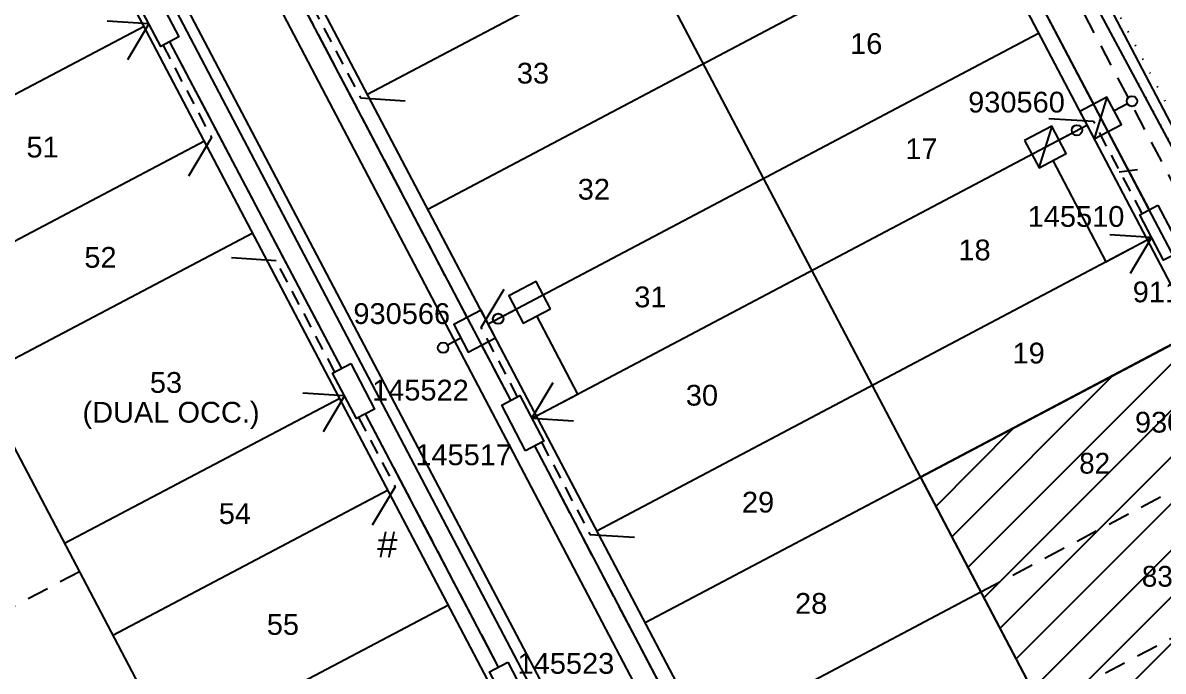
# Model space of a CAD drawing. Header units: metres. Extents: x 303535 to 303956, y 6270025 to 6270431.
# Drawn here: x 303703.1 to 303813.1, y 6270176.6 to 6270239 of the extents above; entities that cross this region are included whole.
import ezdxf
from ezdxf.enums import TextEntityAlignment as Align

# ---------------------------------------------------------------- set-up
doc = ezdxf.new("R2010")
doc.units = ezdxf.units.M
doc.header["$LTSCALE"] = 0.7
for name, pattern in [('Cable Remove', [2, 0, -2]), ('Dash', [5, 3, -2]), ('IE Trench LV', [6.5, 5, -1.5])]:
    doc.linetypes.add(name, pattern=pattern)
doc.layers.get('0').update_dxf_attribs({"color": 6})
for name, color, linetype in [('_User Miscellaneous1', 3, 'Continuous'), ('_User Miscellaneous11', 7, 'Continuous'), ('_User Miscellaneous4', 7, 'Continuous'), ('_User Miscellaneous7', 150, 'Continuous'), ('_User Miscellaneous8', 7, 'Continuous'), ('_User Miscellaneous9', 8, 'Continuous'), ('Cadastre Developer_SP_NEW', 4, 'Continuous'), ('Cadastre Roads_SP_NEW', 8, 'Continuous'), ('Mains_HV_EXT', 12, 'Continuous'), ('Mains_HV_NEW_U72', 2, 'Continuous'), ('Mains_LV_EXT', 160, 'Continuous'), ('Mains_LV_NEW_R6', 2, 'Continuous'), ('Mains_LV_NEW_T84', 2, 'Continuous'), ('OH_Details_SP_MISC', 6, 'Continuous'), ('Services_SP_NEW_UG', 2, 'Continuous'), ('SupportsOH_SP_TR_HV_LV_SL_MOD', 70, 'Continuous'), ('SupportsUG_SP_LV_NEW', 2, 'Continuous'), ('SupportsUG_SP_LV_SL_NEW', 2, 'Continuous'), ('Trench_SP_NEW', 2, 'Continuous')]:
    doc.layers.add(name, color=color, linetype=linetype)
doc.layers.add('_User Miscellaneous5', color=7, linetype='Continuous', lineweight=35)
doc.layers.add('_User Notes', color=7, linetype='Continuous', plot=False)
doc.layers.add('Features_HIDE', color=1, linetype='Continuous', plot=False)
doc.styles.add('ARIAL', font='arial.ttf', dxfattribs={"height": 2})
doc.styles.add('dotfont', font='dotfont.shx')
doc.styles.add('POLE_LABEL', font='arial.ttf')
doc.styles.add('SL_LABEL', font='arial.ttf')
doc.styles.get("Standard").update_dxf_attribs({"font": 'arial.ttf'})
doc.styles.add('style1', font='iso3098b.shx')
doc.linetypes.add('Cable New UG', pattern='A,8,-1,["x",style1,S=3.5,R=0,X=0.35,Y=-1],-3.5', length=12.5)
doc.linetypes.add('Cable Z', pattern='A,8,-1,["Z",Standard,S=2.5,R=0,X=0.35,Y=-1.25],-3.5', length=12.5)
doc.linetypes.add('IE Trench HV', pattern='A,8,-2,["/",style1,S=2.5,R=0,X=0.1,Y=-1],-4.5', length=14.5)

# ---------------------------------------------------------------- blocks, each defined once
blk = doc.blocks.new('*U62')
at = {"layer": '_User Miscellaneous7', "lineweight": -3}
for points in [[(0, -3.03), (0, -1.58)], [(-1.49, -3.03), (1.5, -6.01)]]:
    blk.add_lwpolyline(points, dxfattribs=at)
blk.add_lwpolyline([(-1.49, -6), (1.49, -6), (1.49, -3.03), (-1.49, -3.03)], close=True, dxfattribs=at)
blk.add_circle((0, -1.08), 0.5, dxfattribs=at)
at = {"layer": '_User Miscellaneous8', "color": 2, "lineweight": -3}
blk.add_lwpolyline([(-1.49, 0), (1.49, 0), (1.49, 2.97), (-1.49, 2.97)], close=True, dxfattribs=at)
at = {"layer": '_User Miscellaneous9', "color": 2, "lineweight": -3}
blk.add_lwpolyline([(-1.49, 2.97), (1.5, -0.01)], dxfattribs=at)
at = {"style": 'POLE_LABEL', "flags": 9}
blk.add_attdef('STRUCTURE_PLANT_NUMBER', text='', height=0.2, dxfattribs=at).set_placement((1.64, 1.73), align=Align.MIDDLE_LEFT)
for tag, flags, p in [('STREET_CODE', 9, (1.64, 1.49)), ('OWNED_BY', 9, (1.64, 1.09)), ('COLUMN_TYPE', 9, (1.64, 1.29)), ('OPERATED_BY', 9, (1.64, 0.89)), ('STATE', 9, (1.64, 0.49)), ('MAINTAINED_BY', 9, (1.64, 0.69)), ('USAGE', 9, (1.64, 0.29)), ('LEGEND', 9, (1.64, 0.09)), ('SUBURB', 9, (1.64, -0.31)), ('STREETNAME', 9, (1.64, -0.51)), ('PARENT', 9, (1.64, -0.11)), ('LOCATION', 9, (1.64, -0.71)), ('NOTES', 9, (1.64, -0.91)), ('LABEL_ALIGNMENT', 9, (1.64, -1.11)), ('Z', 1, (1.64, -1.31))]:
    blk.add_attdef(tag, text='', height=0.2, dxfattribs=dict(flags=flags)).set_placement(p, align=Align.MIDDLE_LEFT)
at = {"layer": '_User Miscellaneous5', "style": 'ARIAL', "flags": 8}
blk.add_attdef('ASSET_NUM', text='', height=2, dxfattribs=at).set_placement((2, 3.49), align=Align.MIDDLE_LEFT)
blk = doc.blocks.new('*U61')
at = {"layer": '_User Miscellaneous8', "color": 2}
blk.add_line((0, 0), (0, 1.45), dxfattribs=at)
blk.add_circle((0, 1.95), 0.5, dxfattribs=at)
for tag, p, flags in [('Z', (0, 0), 1), ('OPERATED_BY', (0, -9.61), 9)]:
    blk.add_attdef(tag, p, '', height=0.2, dxfattribs=dict(flags=flags))
at = {"style": 'SL_LABEL', "flags": 9}
blk.add_attdef('STREET_CODE', text='', height=0.2, dxfattribs=at).set_placement((0, -0.2), align=Align.MIDDLE_LEFT)
at = {"flags": 9}
for tag, p in [('CONSTRUCTED_VOLTAGE', (0, -0.4)), ('CONTROL_TYPE', (0, -0.6)), ('LANTERN_PURPOSE', (0, -0.8)), ('LANTERN_TYPE', (0, -1)), ('NO_PHASES', (0, -1.2)), ('OPERATING_VOLTAGE', (0, -1.4)), ('ORIENTATION', (0, -1.6)), ('OWNED_BY', (0, -1.8)), ('STATE', (0, -2)), ('USAGE', (0, -2.2)), ('CEXIST', (0, -2.4)), ('CNEW', (0, -2.6)), ('CNUMBER', (0, -2.8)), ('CREMOVE', (0, -3)), ('CREPLACE', (0, -3.2)), ('LKINGHEIGHT', (0, -3.4)), ('LBRACKET', (0, -3.6)), ('LBRACKETVOCAB', (0, -3.8)), ('LCATEGORY', (0, -4)), ('LCHARGE1', (0, -4.2)), ('LCHARGE1PERCENT', (0, -4.4)), ('LCHARGE2', (0, -4.6)), ('LCHARGE2PERCENT', (0, -4.8)), ('LCHARGE3', (0, -5)), ('LCHARGE3PERCENT', (0, -5.2)), ('LEXIST', (0, -5.4)), ('LLAMP', (0, -5.6)), ('LLAMPVOCAB', (0, -5.8)), ('LMAST', (0, -6)), ('LMASTVOCAB', (0, -6.2)), ('LNEW', (0, -6.4)), ('LANTNUMBER', (0, -6.6)), ('LOUTREACH', (0, -7)), ('LOUTREACHVOCAB', (0, -7.2)), ('LRATECODE', (0, -7.4)), ('LREMOVE', (0, -7.6)), ('SUBURB', (0, -8.6)), ('STREETNAME', (0, -8.8)), ('LREPLACE', (0, -7.8)), ('LTYPE', (0, -8)), ('LTYPEVOCAB', (0, -8.2)), ('LEGEND', (0, -8.4)), ('LOCATION', (0, -9)), ('NOTES', (0, -9.2)), ('MAINTAINED_BY', (0, -9.86))]:
    blk.add_attdef(tag, text='', height=0.2, dxfattribs=at).set_placement(p, align=Align.MIDDLE_LEFT)
at = {"layer": '_User Notes', "style": 'SL_LABEL', "flags": 8}
blk.add_attdef('ASSET_NUM', text='', height=2.5, dxfattribs=at).set_placement((2, 2), align=Align.MIDDLE_LEFT)
at = {"layer": '_User Notes', "flags": 8}
blk.add_attdef('LNUMBER', text='', height=2.5, dxfattribs=at).set_placement((1.2, -2.8), align=Align.MIDDLE_LEFT)
blk = doc.blocks.new('*U49')
at = {"layer": '_User Miscellaneous7', "lineweight": -3}
blk.add_lwpolyline([(0, -3.03), (0, -1.58)], dxfattribs=at)
blk.add_lwpolyline([(-1.49, -6), (1.49, -6), (1.49, -3.03), (-1.49, -3.03)], close=True, dxfattribs=at)
blk.add_circle((0, -1.08), 0.5, dxfattribs=at)
at = {"layer": '_User Miscellaneous8', "color": 2, "lineweight": -3}
blk.add_lwpolyline([(-1.49, 0), (1.49, 0), (1.49, 2.97), (-1.49, 2.97)], close=True, dxfattribs=at)
at = {"style": 'POLE_LABEL', "flags": 9}
blk.add_attdef('STRUCTURE_PLANT_NUMBER', text='', height=0.2, dxfattribs=at).set_placement((1.64, 1.73), align=Align.MIDDLE_LEFT)
for tag, flags, p in [('STREET_CODE', 9, (1.64, 1.49)), ('OWNED_BY', 9, (1.64, 1.09)), ('COLUMN_TYPE', 9, (1.64, 1.29)), ('OPERATED_BY', 9, (1.64, 0.89)), ('STATE', 9, (1.64, 0.49)), ('MAINTAINED_BY', 9, (1.64, 0.69)), ('USAGE', 9, (1.64, 0.29)), ('LEGEND', 9, (1.64, 0.09)), ('SUBURB', 9, (1.64, -0.31)), ('STREETNAME', 9, (1.64, -0.51)), ('PARENT', 9, (1.64, -0.11)), ('LOCATION', 9, (1.64, -0.71)), ('NOTES', 9, (1.64, -0.91)), ('LABEL_ALIGNMENT', 9, (1.64, -1.11)), ('Z', 1, (1.64, -1.31))]:
    blk.add_attdef(tag, text='', height=0.2, dxfattribs=dict(flags=flags)).set_placement(p, align=Align.MIDDLE_LEFT)
at = {"layer": '_User Miscellaneous5', "style": 'ARIAL', "flags": 8}
blk.add_attdef('ASSET_NUM', text='', height=2, dxfattribs=at).set_placement((2, 3.49), align=Align.MIDDLE_LEFT)
blk = doc.blocks.new('POLE_DEL')
h = blk.add_hatch(color=256)
edge = h.paths.add_edge_path()
edge.add_arc((0, 0), 1, 180, 360)
edge.add_arc((0, 0), 1, 0, 180)
blk.add_lwpolyline([(-1, 0, 1), (1, 0, 1)], format="xyb", close=True)
at = {"layer": '_User Miscellaneous11', "color": 2}
for p, q in [((-1.58, 1.58), (1.58, -1.58)), ((-1.58, -1.58), (1.58, 1.58))]:
    blk.add_line(p, q, dxfattribs=at)
for tag, height, flags, p in [('pNumber', 2.5, 8, (0, 2.07)), ('OWNED_BY', 0.2, 9, (0, -0.4)), ('SPECIAL_USE', 0.2, 9, (0, -0.6)), ('STATE', 0.2, 9, (0, -0.8)), ('USAGE', 0.2, 9, (0, -1)), ('cLV', 0.2, 9, (0, -1.2)), ('cHV', 0.2, 9, (0, -1.8)), ('hDepth', 0.2, 9, (0, -1.4)), ('hDia', 0.2, 9, (0, -1.6)), ('LBRACKET', 0.2, 9, (0, -2)), ('LExisting', 0.2, 9, (0, -2.2)), ('cLinedev', 0.2, 9, (0, -3.2)), ('LANTNUMBER', 0.2, 9, (0, -2.4)), ('LOther', 0.2, 9, (0, -2.6)), ('LRemove', 0.2, 9, (0, -2.8)), ('LEGEND', 0.2, 9, (0, -3)), ('pExisting', 0.2, 9, (0, -3.4)), ('PFNUMBER', 0.2, 9, (0, -3.6)), ('NEWPFNUMBER', 0.2, 9, (0, -3.8)), ('pFooting', 0.2, 9, (0, -4)), ('pNew', 0.2, 9, (0, -4.2)), ('pRelocate', 0.2, 9, (0, -4.6)), ('pRemove', 0.2, 9, (0, -4.8)), ('pReplace', 0.2, 9, (0, -5)), ('pStay', 0.2, 9, (0, -5.2)), ('pType', 0.2, 9, (0, -5.4)), ('cspan', 0.2, 9, (0, -5.6)), ('SUBURB', 0.2, 9, (0, -5.8)), ('STREETNAME', 0.2, 9, (0, -6)), ('LOCATION', 0.2, 9, (0, -6.2)), ('NOTES', 0.2, 9, (0, -6.4))]:
    blk.add_attdef(tag, text='', height=height, dxfattribs=dict(flags=flags)).set_placement(p, align=Align.MIDDLE_LEFT)
at = {"flags": 1}
blk.add_attdef('Z', (0, 0), '', height=0.2, dxfattribs=at)
at = {"style": 'POLE_LABEL', "flags": 9}
blk.add_attdef('STREET_CODE', text='', height=0.2, dxfattribs=at).set_placement((0, -0.2), align=Align.MIDDLE_LEFT)
at = {"layer": 'Features_HIDE', "style": 'POLE_LABEL', "flags": 8}
blk.add_attdef('ASSET_NUM', text='', height=2, dxfattribs=at).set_placement((2, 2), align=Align.MIDDLE_LEFT)
blk = doc.blocks.new('*U48')
at = {"lineweight": -3}
blk.add_lwpolyline([(-2.48, 2.49), (2.47, 2.49), (2.47, 0.51), (-2.48, 0.51)], close=True, dxfattribs=at)
for tag, flags, p in [('STREET_CODE', 9, (1.5, 3.5)), ('OWNED_BY', 9, (1.5, 3.3)), ('OPERATED_BY', 9, (1.5, 3.1)), ('STATE', 9, (1.5, 2.7)), ('SUPPORT_TYPE', 9, (1.5, 2.5)), ('MAINTAINED_BY', 9, (1.5, 2.9)), ('USAGE', 9, (1.5, 2.3)), ('LEGEND', 9, (1.5, 2.1)), ('SUBURB', 9, (1.5, 1.7)), ('STREETNAME', 9, (1.5, 1.5)), ('PARENT', 9, (1.5, 1.9)), ('LOCATION', 9, (1.5, 1.3)), ('NOTES', 9, (1.5, 1.1)), ('Z', 1, (1.5, 0.9))]:
    blk.add_attdef(tag, text='', height=0.2, dxfattribs=dict(flags=flags)).set_placement(p, align=Align.MIDDLE_LEFT)
at = {"layer": '_User Miscellaneous4', "style": 'ARIAL', "flags": 8}
blk.add_attdef('ASSET_NUM', text='', height=2, dxfattribs=at).set_placement((2, 5.5), align=Align.MIDDLE_LEFT)
blk = doc.blocks.new('A$C1B2C29DD')
at = {"layer": 'Services_SP_NEW_UG', "color": 2, "flags": 128}
for points in [[(0, 0), (-2.1, 3.44)], [(0, 0), (2.1, 3.44)]]:
    blk.add_lwpolyline(points, dxfattribs=at)
blk = doc.blocks.new('*U80')
at = {"layer": 'Services_SP_NEW_UG', "color": 2, "flags": 128}
blk.add_lwpolyline([(-10, -0.75), (-12.25, 2.93)], dxfattribs=at)
at = {"layer": 'Services_SP_NEW_UG', "color": 2, "linetype": 'Dash', "ltscale": 0.7, "flags": 128}
blk.add_lwpolyline([(-2.47, -0.75), (-10, -0.75)], dxfattribs=at)
blk = doc.blocks.new('*U84')
at = {"layer": 'Services_SP_NEW_UG', "color": 2, "flags": 128}
blk.add_lwpolyline([(12.5, -0.75), (14.75, 2.93)], dxfattribs=at)
at = {"layer": 'Services_SP_NEW_UG', "color": 2, "linetype": 'Dash', "ltscale": 0.7, "flags": 128}
blk.add_lwpolyline([(2.47, -0.75), (12.5, -0.75)], dxfattribs=at)
blk = doc.blocks.new('*U85')
at = {"layer": 'Services_SP_NEW_UG', "color": 2, "flags": 128}
blk.add_lwpolyline([(-10, -0.75), (-12.25, 2.93)], dxfattribs=at)
at = {"layer": 'Services_SP_NEW_UG', "color": 2, "linetype": 'Dash', "ltscale": 0.7, "flags": 128}
blk.add_lwpolyline([(-2.47, -0.75), (-10, -0.75)], dxfattribs=at)
blk = doc.blocks.new('*U89')
at = {"layer": 'Services_SP_NEW_UG', "color": 2, "flags": 128}
blk.add_lwpolyline([(12.5, -0.75), (14.75, 2.93)], dxfattribs=at)
at = {"layer": 'Services_SP_NEW_UG', "color": 2, "linetype": 'Dash', "ltscale": 0.7, "flags": 128}
blk.add_lwpolyline([(2.47, -0.75), (12.5, -0.75)], dxfattribs=at)
blk = doc.blocks.new('*U79')
at = {"layer": 'Services_SP_NEW_UG', "color": 2, "flags": 128}
blk.add_lwpolyline([(-12.5, -0.75), (-14.75, 2.93)], dxfattribs=at)
at = {"layer": 'Services_SP_NEW_UG', "color": 2, "linetype": 'Dash', "ltscale": 0.7, "flags": 128}
blk.add_lwpolyline([(-2.47, -0.75), (-12.5, -0.75)], dxfattribs=at)
blk = doc.blocks.new('*U93')
at = {"layer": 'Services_SP_NEW_UG', "color": 2, "flags": 128}
blk.add_lwpolyline([(14.6, -0.75), (16.84, 2.93)], dxfattribs=at)
at = {"layer": 'Services_SP_NEW_UG', "color": 2, "linetype": 'Dash', "ltscale": 0.7, "flags": 128}
blk.add_lwpolyline([(2.47, -0.75), (14.6, -0.75)], dxfattribs=at)

msp = doc.modelspace()

# ---------------------------------------------------------------- hatches: boundary and pattern name
at = {"layer": '_User Miscellaneous11'}
h = msp.add_hatch(dxfattribs=at)
h.set_pattern_fill('ANSI31', color=3)
h.paths.add_polyline_path([(303816.17, 6270209.28), (303789.64, 6270195.28), (303816.42, 6270144.39), (303842.95, 6270158.4)])
h.paths.add_polyline_path([(303804.66, 6270195.27), (303808.11, 6270195.27), (303808.11, 6270197.94), (303804.66, 6270197.94)], flags=24)
h.paths.add_polyline_path([(303810.7, 6270184.41), (303814.06, 6270184.41), (303814.06, 6270187.05), (303810.7, 6270187.05)], flags=24)
h.paths.add_polyline_path([(303816.1, 6270173.73), (303819.56, 6270173.73), (303819.56, 6270176.43), (303816.1, 6270176.43)], flags=24)
h.paths.add_polyline_path([(303819.07, 6270176.35), (303821.62, 6270176.35), (303821.62, 6270179.36), (303819.07, 6270179.36)], flags=24)
h.paths.add_polyline_path([(303821.67, 6270164.11), (303825.1, 6270164.11), (303825.1, 6270166.78), (303821.67, 6270166.78)], flags=24)
h.paths.add_polyline_path([(303826.46, 6270154.41), (303829.88, 6270154.41), (303829.88, 6270157.05), (303826.46, 6270157.05)], flags=24)

# ---------------------------------------------------------------- linework, layer by layer
at = {"layer": '_User Miscellaneous11', "color": 7, "linetype": 'Cable Remove', "flags": 128}
msp.add_lwpolyline([(303853.72, 6270156.19), (303821.82, 6270215.52), (303797.77, 6270260.35), (303773.09, 6270306.26), (303748.68, 6270351.61)], dxfattribs=at)
at = {"layer": 'Cadastre Developer_SP_NEW'}
for p, q in [((303745.4, 6270279.35), (303816.42, 6270144.39)), ((303742.16, 6270221.1), (303795.22, 6270249.1)), ((303736.33, 6270232.16), (303762.86, 6270246.16)), ((303714.81, 6270238.7), (303688.26, 6270224.73)), ((303747.98, 6270210.03), (303801.04, 6270238.04)), ((303683.61, 6270233.58), (303747.56, 6270112.04)), ((303752.63, 6270201.18), (303805.7, 6270229.19)), ((303720.63, 6270227.64), (303694.08, 6270213.67)), ((303725.29, 6270218.79), (303698.74, 6270204.82)), ((303758.45, 6270190.12), (303811.52, 6270218.13)), ((303763.11, 6270181.27), (303816.17, 6270209.28)), ((303733.67, 6270202.86), (303707.12, 6270188.89)), ((303738.33, 6270194.01), (303711.78, 6270180.04)), ((303768.93, 6270170.21), (303795.46, 6270184.22)), ((303744.15, 6270182.95), (303717.6, 6270168.98))]:
    msp.add_line(p, q, dxfattribs=at)
at = {"layer": 'Cadastre Developer_SP_NEW', "flags": 128}
for points in [[(303714.54, 6270337.15, -0.077875), (303737.96, 6270345.19, -0.182963), (303741.86, 6270344.46, -0.127361), (303748.8, 6270337.22), (303799.62, 6270240.73), (303853.2, 6270138.93), (303851.1, 6270132.17), (303806.89, 6270108.83), (303800.14, 6270110.92), (303726.92, 6270250.04, 0.093335), (303707.14, 6270274.98, -0.093335), (303693.34, 6270292.38), (303681.84, 6270314.24), (303683.93, 6270321)], [(303660.94, 6270308.86), (303603.81, 6270278.7), (303601.74, 6270271.96), (303658.09, 6270166.02), (303712.12, 6270064.46), (303718.91, 6270062.39), (303783.89, 6270096.69), (303785.99, 6270103.45), (303712.76, 6270242.59, 0.093335), (303696.66, 6270262.89, -0.093335), (303679.18, 6270284.93), (303667.69, 6270306.77), (303660.94, 6270308.86)]]:
    msp.add_lwpolyline(points, format="xyb", close=True, dxfattribs=at)
at = {"layer": 'Cadastre Developer_SP_NEW', "linetype": 'Dash', "flags": 128}
for points in [[(303795.46, 6270184.22), (303821.99, 6270198.22)], [(303708.57, 6270186.16), (303660.76, 6270160.99)], [(303801.29, 6270173.15), (303827.82, 6270187.16)]]:
    msp.add_lwpolyline(points, dxfattribs=at)
at = {"layer": 'Cadastre Roads_SP_NEW', "color": 8, "linetype": 'Dash', "flags": 128}
msp.add_lwpolyline([(303753.33, 6270339.09), (303857.31, 6270141.08)], dxfattribs=at)
at = {"layer": 'Cadastre Roads_SP_NEW', "flags": 128}
msp.add_lwpolyline([(303757.04, 6270337.41), (303859.53, 6270142.24)], dxfattribs=at)
for points in [[(303841.96, 6270123.39), (303808.34, 6270105.64, -0.414842), (303796.84, 6270109.2), (303723.8, 6270248.31, 0.093335), (303704.84, 6270272.25, -0.093335), (303690.26, 6270290.67), (303675.48, 6270318.81, -0.41384), (303679.05, 6270330.28)], [(303656.04, 6270318.16, -0.414588), (303667.53, 6270314.59), (303682.29, 6270286.49, 0.093335), (303698.94, 6270265.45, -0.093335), (303715.83, 6270244.12), (303788.9, 6270104.97, -0.413586), (303785.34, 6270093.5), (303719.11, 6270058.54, -0.370546), (303709.19, 6270061.26)]]:
    msp.add_lwpolyline(points, format="xyb", dxfattribs=at)
at = {"layer": 'Defpoints', "flags": 128}
msp.add_lwpolyline([(303816.17, 6270209.28), (303789.64, 6270195.28), (303816.42, 6270144.39), (303842.95, 6270158.4)], close=True, dxfattribs=at)
at = {"layer": 'Mains_HV_EXT', "linetype": 'Cable Remove'}
msp.add_lwpolyline([(303747.08, 6270351.25), (303747.01, 6270351.36), (303771.77, 6270305.55), (303796.44, 6270259.64), (303820.5, 6270214.81)], dxfattribs=at)
at = {"layer": 'Mains_HV_NEW_U72', "color": 2, "linetype": 'Cable New UG', "flags": 128}
msp.add_lwpolyline([(303762.01, 6270315.37), (303800.95, 6270241.43), (303847.14, 6270153.67)], dxfattribs=at)
at = {"layer": 'Mains_LV_EXT', "linetype": 'Cable Remove'}
msp.add_lwpolyline([(303796.44, 6270259.64), (303820.5, 6270214.81)], dxfattribs=at)
at = {"layer": 'Mains_LV_NEW_R6', "color": 2, "linetype": 'Cable Z', "flags": 128}
for points in [[(303802.4, 6270225.78), (303807.53, 6270216.03), (303811.94, 6270218.35)], [(303752.18, 6270200.95), (303756.62, 6270203.28), (303752.65, 6270210.81)]]:
    msp.add_lwpolyline(points, dxfattribs=at)
at = {"layer": 'Mains_LV_NEW_T84', "color": 2, "linetype": 'Cable New UG', "flags": 128}
msp.add_lwpolyline([(303766.1, 6270144.46), (303768.75, 6270145.86), (303716.74, 6270244.69, 0.072495), (303704.1, 6270262.06), (303729.49, 6270275.47)], format="xyb", dxfattribs=at)
for points in [[(303797.7, 6270247.61), (303800.95, 6270241.43), (303811.69, 6270221.02)], [(303750.15, 6270202.68), (303730.34, 6270240.33)], [(303733.85, 6270205.75), (303717.29, 6270237.21)], [(303748.98, 6270176.99), (303736.15, 6270201.37)], [(303766.45, 6270171.7), (303752.46, 6270198.3)]]:
    msp.add_lwpolyline(points, dxfattribs=at)
at = {"layer": 'OH_Details_SP_MISC', "color": 7, "linetype": 'Continuous', "flags": 128}
msp.add_lwpolyline([(303852.4, 6270155.48), (303820.5, 6270214.81), (303796.44, 6270259.64), (303771.77, 6270305.55), (303747.36, 6270350.9)], dxfattribs=at)
at = {"layer": 'Trench_SP_NEW', "linetype": 'IE Trench HV', "flags": 128}
for points in [[(303797.7, 6270247.61), (303806.33, 6270231.21)], [(303807.71, 6270228.58), (303808.88, 6270226.35)], [(303808.82, 6270224.7), (303810.59, 6270224.9)], [(303810.47, 6270223.35), (303811.69, 6270221.02)]]:
    msp.add_lwpolyline(points, dxfattribs=at)
at = {"layer": 'Trench_SP_NEW', "linetype": 'IE Trench LV', "flags": 128}
for points in [[(303745.96, 6270210.65), (303730.34, 6270240.33)], [(303733.85, 6270205.75), (303717.29, 6270237.21)], [(303750.15, 6270202.68), (303747.34, 6270208.02)], [(303748.98, 6270176.99), (303736.15, 6270201.37)], [(303766.45, 6270171.7), (303752.46, 6270198.3)]]:
    msp.add_lwpolyline(points, dxfattribs=at)

# ---------------------------------------------------------------- block references
at = {"layer": 'Services_SP_NEW_UG'}
for name, p, rotation in [('*U84', (303730.51, 6270243.22), 297.755555545344), ('*U79', (303714.81, 6270238.7), 117.7555555649713), ('*U89', (303811.52, 6270218.13), 117.8277777769002), ('*U93', (303733.67, 6270202.86), 117.755555545344), ('*U85', (303752.63, 6270201.18), 297.7555555649713), ('*U80', (303733.67, 6270202.86), 117.7555555649713), ('*U84', (303752.63, 6270201.18), 297.755555545344)]:
    msp.add_blockref(name, p, dxfattribs=dict(at, rotation=rotation))
at = {"layer": 'Services_SP_NEW_UG', "color": 2}
for p, rotation in [((303715.26, 6270238.94), 117.7555555130568), ((303811.94, 6270218.35), 117.7058333349959), ((303734.12, 6270203.1), 117.7555555130568), ((303752.18, 6270200.95), 297.7555555130568)]:
    msp.add_blockref('A$C1B2C29DD', p, dxfattribs=dict(at, rotation=rotation))
at = {"layer": 'SupportsOH_SP_TR_HV_LV_SL_MOD', "ltscale": 0.5}
ref = msp.add_blockref('POLE_DEL', (303820.5, 6270214.81), dxfattribs=at)
ref.add_attrib('ASSET_NUM', '911128', dxfattribs={"layer": 'Features_HIDE', "height": 2, "style": 'POLE_LABEL'}).set_placement((303810.12, 6270213.12), align=Align.MIDDLE_LEFT)
at = {"layer": 'SupportsUG_SP_LV_NEW'}
ref = msp.add_blockref('*U48', (303714.81, 6270238.7), dxfattribs=dict(at, rotation=297.7555555472808))
ref.add_attrib('ASSET_NUM_001', '145521', (303703.25, 6270240.08), dxfattribs={"layer": '_User Miscellaneous4', "height": 2, "style": 'ARIAL'})
ref = msp.add_blockref('*U48', (303811.49, 6270218.12), dxfattribs=dict(at, rotation=297.7058333265588))
ref.add_attrib('ASSET_NUM_001', '145510', (303799.99, 6270219.39), dxfattribs={"layer": '_User Miscellaneous4', "height": 2, "style": 'ARIAL'})
ref = msp.add_blockref('*U48', (303733.67, 6270202.86), dxfattribs=dict(at, rotation=297.7555555472808))
ref.add_attrib('ASSET_NUM_001', '145522', (303736.78, 6270202.66), dxfattribs={"layer": '_User Miscellaneous4', "height": 2, "style": 'ARIAL'})
ref = msp.add_blockref('*U48', (303752.63, 6270201.18), dxfattribs=dict(at, rotation=117.7555555472808))
ref.add_attrib('ASSET_NUM_001', '145517', (303740.95, 6270196.43), dxfattribs={"layer": '_User Miscellaneous4', "height": 2, "style": 'ARIAL'})
ref = msp.add_blockref('*U48', (303748.81, 6270174.1), dxfattribs=dict(at, rotation=297.7555555472808))
ref.add_attrib('ASSET_NUM_001', '145523', (303750.81, 6270176.34), dxfattribs={"layer": '_User Miscellaneous4', "height": 2, "style": 'ARIAL'})
at = {"layer": 'SupportsUG_SP_LV_SL_NEW', "ltscale": 0.5}
ref = msp.add_blockref('*U62', (303805.7, 6270229.19), dxfattribs=dict(at, rotation=297.7555555559815))
ref.add_attrib('ASSET_NUM_001', '930560', (303794.25, 6270230.4), dxfattribs={"layer": '_User Miscellaneous5', "height": 2, "style": 'ARIAL'})
for p, rotation in [((303808.32, 6270230.58), 297.7555555559815), ((303745.35, 6270208.65), 117.704903885912)]:
    msp.add_blockref('*U61', p, dxfattribs=dict(at, rotation=rotation))
ref = msp.add_blockref('*U49', (303747.98, 6270210.03), dxfattribs=dict(at, rotation=117.704903885912))
ref.add_attrib('ASSET_NUM_001', '930566', (303734.98, 6270210.03), dxfattribs={"layer": '_User Miscellaneous5', "height": 2, "style": 'ARIAL'})
ref = msp.add_blockref('*U62', (303821.99, 6270198.22), dxfattribs=dict(at, rotation=297.7555555559815))
ref.add_attrib('ASSET_NUM_001', '930561', (303810.33, 6270199.57), dxfattribs={"layer": '_User Miscellaneous5', "height": 2, "style": 'ARIAL'})

# ---------------------------------------------------------------- texts
at = {"layer": '_User Miscellaneous1', "color": 7, "insert": (303737.28, 6270190.04), "char_height": 2.5, "attachment_point": 1, "rotation": 0.1586, "style": 'ARIAL'}
msp.add_mtext_dynamic_manual_height_columns('{\\C3;#}', width=5, gutter_width=10, heights=[0], dxfattribs=at)
at = {"layer": 'Cadastre Developer_SP_NEW', "style": 'ARIAL'}
for s, p in [('16', (303782.87, 6270236.04)), ('33', (303750.74, 6270233.19)), ('51', (303703.46, 6270226.07)), ('17', (303788.19, 6270225.91)), ('32', (303756.61, 6270222.01)), ('18', (303793.31, 6270216.16)), ('52', (303709.04, 6270215.45)), ('31', (303762.06, 6270211.64)), ('19', (303798.53, 6270206.23)), ('53', (303715.36, 6270203.4)), ('30', (303767.03, 6270202.17)), ('(DUAL OCC.)', (303708.86, 6270200.53)), ('29', (303772.44, 6270191.87)), ('54', (303722, 6270190.77)), ('28', (303777.56, 6270182.12)), ('55', (303726.63, 6270180.09))]:
    msp.add_text(s, height=2, dxfattribs=at).set_placement(p)
at = {"layer": 'Cadastre Developer_SP_NEW', "color": 8, "style": 'dotfont'}
for s, p in [('82', (303804.96, 6270195.62)), ('83', (303811, 6270184.73))]:
    msp.add_text(s, height=2, dxfattribs=at).set_placement(p)

doc.saveas('drawing.dxf')
